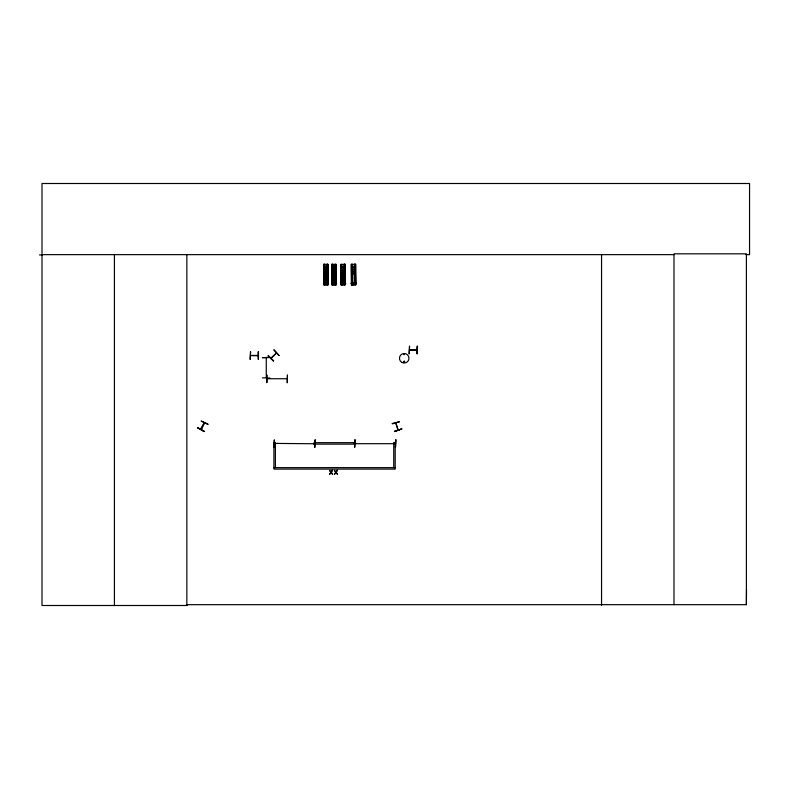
<?xml version="1.0" encoding="UTF-8"?>
<svg xmlns="http://www.w3.org/2000/svg" width="789" height="789" viewBox="0 0 789 789"><rect width="100%" height="100%" fill="white"/><g stroke="black" fill="none" stroke-linecap="round" stroke-linejoin="round"><path stroke-width="1.18" d="M745.861 254.64L749.55 254.64L749.55 183.502L41.995 183.502L41.995 605.498L186.954 605.498L186.855 604.67L746.404 604.67L746.512 589.413M204.035 423.377C205.535 421.296 198.68 430.883 201.649 428.772M403.495 361.786C405.645 359.409 404.224 364.538 403.633 361.451M403.712 361.786C405.063 360.248 404.461 363.325 403.79 361.904M398.258 429.966L395.782 422.855M204.617 422.815L201.165 429.532L204.272 422.825M353.354 284.533L353.955 284.523L353.571 283.537M270.943 358.117L276.456 352.969M266.278 358.019L266.268 377.467M326.261 283.724L325.758 283.695L326.291 283.675M334.329 283.724L333.767 283.646M204.213 431.563L197.704 427.746L204.233 431.534M409.54 349.902L410.379 349.902M395.782 422.963L397.853 429.946M274.533 443.408L314.752 443.753M355.928 443.418L355.168 443.684L395.457 443.684M394.697 443.428L395.388 443.684M417.006 350.158L409.619 350.158L417.085 350.237M271.13 358.305L276.466 352.969M273.704 360.879L268.29 355.622M392.192 423.545L399.51 421.721L392.281 423.861M394.51 431.179L401.719 428.989M257.934 355.721L250.557 355.681M409.54 350.158L417.065 349.862L416.217 350.237M325.739 284.533L326.281 284.504L325.808 283.695M333.836 284.513L334.349 284.504L333.777 284.533M342.949 284.513L342.988 283.695M353.423 284.513L353.926 284.484M266.83 375.14L266.86 382.685L266.85 375.14M267.422 378.75L287.226 378.74M327.968 264.325L323.618 264.394L323.835 284.809L328.194 284.75L327.958 264.325L328.106 284.75M331.676 264.394L336.035 264.325L336.262 284.75L331.903 284.809L331.696 264.394L331.991 284.809M345.148 264.325L340.789 264.394L341.104 284.809M355.622 264.325L351.263 264.394L351.49 284.809L355.839 284.75L355.602 264.325L355.75 284.75M323.934 266.455L327.701 266.416M331.991 266.455L335.769 266.416M341.104 266.455L344.872 266.416M351.578 266.455L355.346 266.416M323.944 267.846L327.711 267.796M332.011 267.846L335.779 267.796M341.124 267.846L344.892 267.796M351.598 267.846L355.366 267.796M323.963 269.917L327.741 269.877M332.031 269.917L335.798 269.877M341.144 269.917L344.911 269.877M351.618 269.917L355.385 269.877M323.983 271.751L327.751 271.712M332.051 271.751L335.818 271.712M341.154 271.751L344.931 271.712M351.628 271.751L355.405 271.712M324.003 273.832L327.78 273.783M332.07 273.832L335.838 273.783M341.183 273.832L344.951 273.783M351.657 273.832L355.425 273.783M324.101 282.718L327.879 282.679M332.169 282.718L335.936 282.679M341.282 282.718L345.049 282.679M351.756 282.718L355.523 282.679M323.48 283.32L328.51 283.271M323.49 283.478L328.51 283.429M331.548 283.32L336.578 283.271M340.661 283.32L345.69 283.271M331.548 283.478L336.578 283.429M340.661 283.478L345.69 283.429M351.135 283.32L356.164 283.271M351.135 283.478L356.164 283.429M353.344 283.646L353.709 283.537M341.016 284.809L345.365 284.75L345.059 264.325M355.06 439.789L354.695 447.324L354.961 439.789M275.055 443.448L274.454 443.753L275.134 443.753M314.752 443.487L313.914 443.753M355.168 443.418L355.849 443.418M314.012 443.783L314.653 443.467M273.99 447.393L274.355 439.848L273.98 447.393M262.342 377.852L269.887 378.02M39.45 254.936L41.995 254.926M41.995 254.64L673.984 254.64M417.499 346.253L417.085 353.797L417.47 346.253M258.092 351.776L258.2 359.32M250.636 355.415L258.092 355.415M273.911 467.63L395.19 467.63M394.707 443.753L395.457 443.418M404.333 353.955L404.017 354.705L404.412 354.024M333.875 283.695L334.27 284.504M208.03 424.147L201.146 421.04L207.901 424.393M197.674 427.796L204.361 431.287M268.092 355.819L273.428 361.145M355.287 264.325L355.543 284.75M355.119 264.335L355.316 282.354M355.05 264.335L355.228 282.354M355.228 282.679L355.257 284.75M354.872 264.335L354.991 282.354M354.626 264.335L354.813 284.76L354.557 264.335M354.419 266.741L354.389 271.544M354.419 273.951L354.586 282.354M354.241 284.76L353.087 284.78M352.594 266.781L352.575 271.584M352.693 273.98L352.762 282.393M352.288 264.374L352.545 284.799M352.259 264.374L352.476 284.799M352.091 264.384L352.219 284.799M351.835 264.384L352.081 284.799M351.766 264.384L351.983 284.809M351.598 264.384L351.776 284.809M351.361 264.384L351.499 284.809M344.892 264.325L345.109 284.75L344.813 264.325M344.556 264.335L344.783 284.75M344.398 264.335L344.635 284.75M344.349 266.731L344.546 284.75M344.083 264.335L344.339 284.76M343.945 266.741L343.994 271.544L343.846 266.741M344.024 273.951L344.112 282.354L343.945 273.951M343.767 284.76L342.613 284.78M342.189 271.584L342.12 266.781L342.101 271.584M342.199 273.98L342.308 282.393M342.13 273.99L342.219 282.393M341.785 264.374L342.041 284.799M341.647 266.781L341.834 284.799M341.548 266.781L341.765 284.799M341.41 266.781L341.509 284.809M341.341 284.809L341.124 264.384L341.272 284.809M335.946 264.325L336.163 284.75M335.7 264.325L335.966 284.75M335.562 266.731L335.611 271.534L335.493 266.731M335.641 273.941L335.759 284.75M335.572 273.941L335.641 282.354M335.65 282.679L335.67 284.75M335.315 266.731L335.384 271.544M335.404 273.941L335.483 282.354M335.266 284.76L335 264.335L335.187 284.76M334.733 266.741L334.881 271.544M334.832 273.951L335 282.354M334.654 284.76L333.5 284.78M333.017 266.781L332.988 271.584M333.017 273.99L333.205 282.393M332.741 264.374L332.928 284.799M332.672 264.374L332.889 284.799M332.504 264.384L332.603 282.403M332.258 264.384L332.494 284.799M332.179 264.384L332.396 284.809M331.972 264.384L332.228 284.809M327.672 264.325L327.899 284.75M327.672 282.354L327.474 264.335L327.593 282.354M327.583 282.679L327.603 284.75M327.218 264.335L327.346 282.354M327.198 284.76L326.981 264.335L327.129 284.76M326.676 266.741L326.814 271.544M326.774 273.951L326.932 282.354M326.587 284.76L325.433 284.78M324.871 266.781L325.019 271.584M325.048 273.98L325.117 282.393M324.683 264.374L324.9 284.799L324.644 264.374M324.348 264.384L324.664 284.799M324.21 264.384L324.407 284.799L324.111 264.384M323.904 264.384L324.131 284.809M323.707 264.384L323.934 284.809M746.404 604.67L746.404 253.821L673.984 253.821L673.984 604.67M601.553 254.64L601.553 605.498M417.134 346.253L417.194 353.797M393.731 467.63L393.731 442.501L395.19 442.501L395.19 469.1L273.911 469.1L273.911 442.501L275.381 442.501L275.381 467.63M258.476 351.776L258.476 359.32M186.845 254.64L186.845 605.498M114.425 254.64L114.425 605.498M325.068 272.56C326.123 275.755 327.534 270.282 325.068 272.56M333.136 272.56C334.191 275.755 335.591 270.282 333.136 272.56M342.239 272.56C343.304 275.755 344.704 270.282 342.239 272.56M352.713 272.56C353.778 275.755 355.178 270.282 352.713 272.56M343.442 283.695L342.87 283.675L343.442 283.724M332.08 470.362L331.114 471.93L329.555 470.362L330.778 472.355L329.516 474.347L331.074 472.759L332.652 474.347L331.41 472.325L332.652 470.362L332.08 470.362M336.972 470.362L336.006 471.93L334.447 470.362L335.67 472.355L334.408 474.347L335.966 472.759L337.544 474.347L336.301 472.325L337.544 470.362L336.972 470.362M274 349.921L279.03 355.543L274 349.921M401.709 428.94L394.608 431.534L401.709 428.94M287.433 375.14L287.255 382.675L287.433 375.14M315.146 439.848L314.772 447.393L315.146 439.848M395.851 439.779L395.486 447.324L395.851 439.779M269.877 357.447L262.342 357.664L269.877 357.427M409.54 346.253L409.156 353.797L409.54 346.253M250.557 351.776L250.172 359.32L250.557 351.776M354.182 442.668L313.973 442.668L313.973 444.128L354.182 444.128L354.182 442.668M401.838 362.398A4.773 4.773 0 0 0 408.988 358.265A4.773 4.773 0 0 0 401.838 354.133A4.773 4.773 0 0 0 401.838 362.398"/></g></svg>
